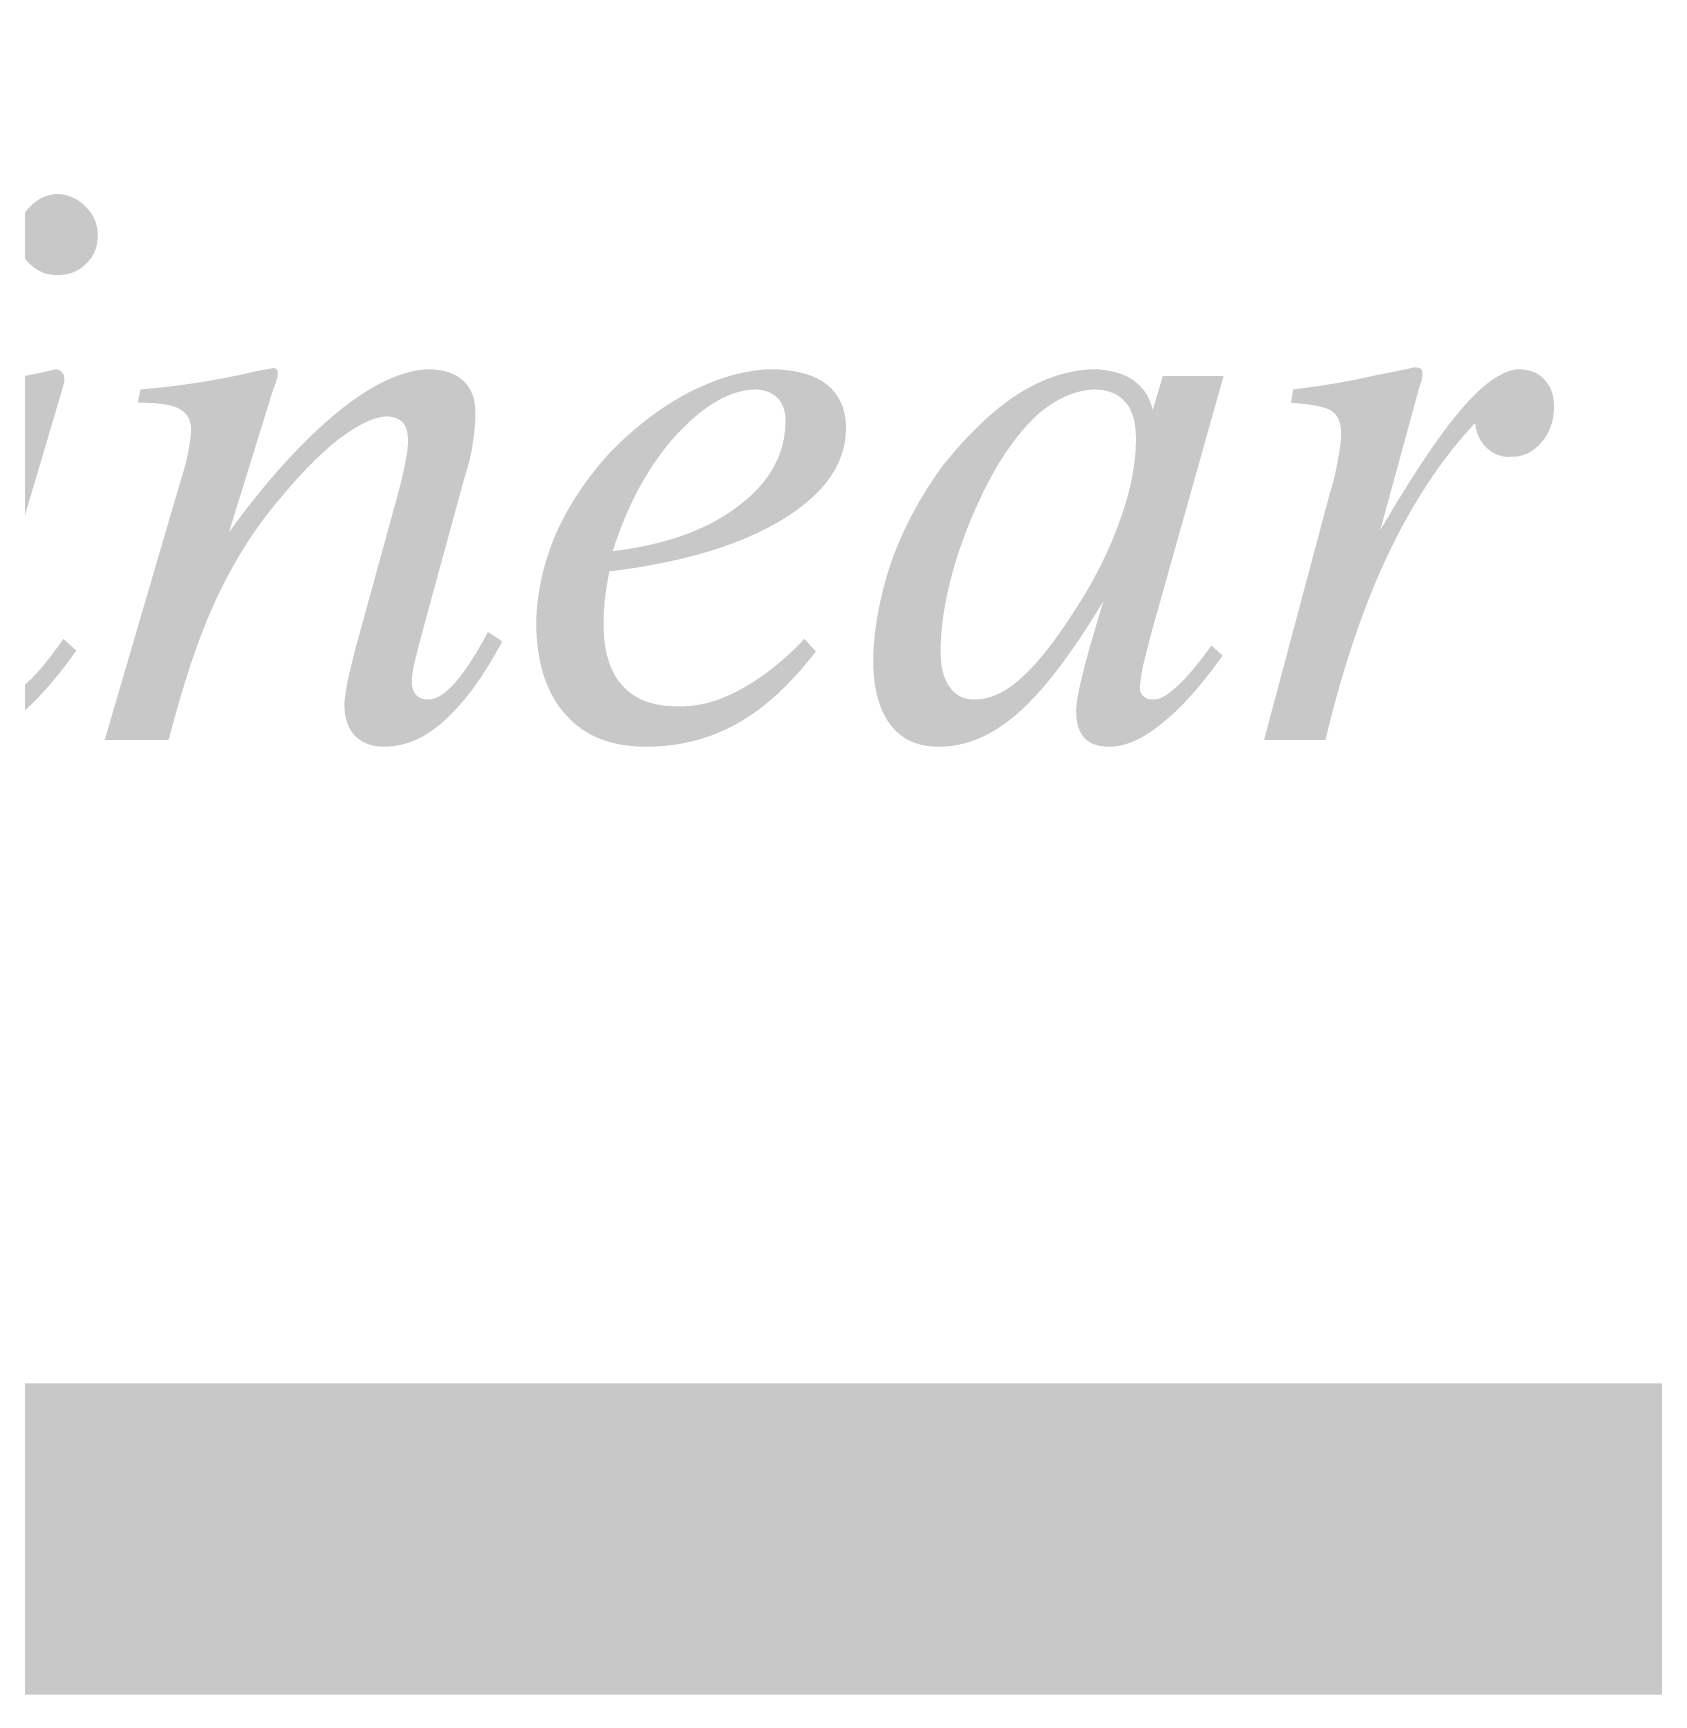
# Model space of a CAD drawing. Header units: millimetres. Extents: x 5685 to 6068, y -313 to -41.
# Drawn here: x 5864.37 to 5870.98, y -313.18 to -306.41 of the extents above; entities that cross this region are included whole.
import ezdxf

# ---------------------------------------------------------------- set-up
doc = ezdxf.new("R2010")
doc.units = ezdxf.units.MM
doc.header["$LTSCALE"] = 10
doc.layers.get('0').update_dxf_attribs({"linetype": 'CONTINUOUS'})

# ---------------------------------------------------------------- blocks, each defined once
blk = doc.blocks.new('PMI')
h = blk.add_hatch(color=4)
edge = h.paths.add_edge_path()
edge.add_spline(control_points=[(46.997, -36.733), (47.083, -36.652), (47.122, -36.55), (47.122, -36.312), (47.083, -36.214), (46.992, -36.123)], knot_values=[0, 0, 0, 0, 0.525773, 0.525773, 1, 1, 1, 1], degree=3, periodic=0)
edge.add_spline(control_points=[(46.992, -36.123), (46.909, -36.037), (46.804, -35.993), (46.689, -35.988)], knot_values=[0, 0, 0, 0, 1, 1, 1, 1], degree=3, periodic=0)
edge.add_spline(control_points=[(46.689, -35.988), (46.581, -35.993), (46.485, -36.037), (46.397, -36.128)], knot_values=[0, 0, 0, 0, 1, 1, 1, 1], degree=3, periodic=0)
edge.add_spline(control_points=[(46.397, -36.128), (46.306, -36.219), (46.262, -36.317), (46.262, -36.545), (46.306, -36.648), (46.392, -36.728)], knot_values=[0, 0, 0, 0, 0.473118, 0.473118, 1, 1, 1, 1], degree=3, periodic=0)
edge.add_spline(control_points=[(46.392, -36.728), (46.478, -36.814), (46.576, -36.856), (46.689, -36.851)], knot_values=[0, 0, 0, 0, 1, 1, 1, 1], degree=3, periodic=0)
edge.add_spline(control_points=[(46.689, -36.851), (46.814, -36.856), (46.916, -36.814), (46.997, -36.733)], knot_values=[0, 0, 0, 0, 1, 1, 1, 1], degree=3, periodic=0)
h = blk.add_hatch(color=4)
edge = h.paths.add_edge_path()
edge.add_spline(control_points=[(46.733, -38.106), (46.742, -38.076), (46.75, -38.049), (46.755, -38.022)], knot_values=[0, 0, 0, 0, 1, 1, 1, 1], degree=3, periodic=0)
edge.add_spline(control_points=[(46.755, -38.022), (46.765, -38.003), (46.765, -37.981), (46.765, -37.932), (46.76, -37.91), (46.742, -37.888)], knot_values=[0, 0, 0, 0, 0.45, 0.45, 1, 1, 1, 1], degree=3, periodic=0)
edge.add_spline(control_points=[(46.742, -37.888), (46.725, -37.868), (46.701, -37.861), (46.671, -37.856)], knot_values=[0, 0, 0, 0, 1, 1, 1, 1], degree=3, periodic=0)
edge.add_spline(control_points=[(46.671, -37.856), (46.662, -37.861), (46.62, -37.868), (46.539, -37.888)], knot_values=[0, 0, 0, 0, 1, 1, 1, 1], degree=3, periodic=0)
edge.add_spline(control_points=[(46.539, -37.888), (46.164, -37.968), (45.767, -38.03), (45.365, -38.071)], knot_values=[0, 0, 0, 0, 1, 1, 1, 1], degree=3, periodic=0)
edge.add_spline(control_points=[(45.365, -38.071), (45.355, -38.119), (45.344, -38.166), (45.333, -38.213)], knot_values=[0, 0, 0, 0, 1, 1, 1, 1], degree=3, periodic=0)
edge.add_spline(control_points=[(45.333, -38.213), (45.539, -38.218), (45.689, -38.24), (45.767, -38.287)], knot_values=[0, 0, 0, 0, 1, 1, 1, 1], degree=3, periodic=0)
edge.add_spline(control_points=[(45.767, -38.287), (45.848, -38.331), (45.89, -38.407), (45.89, -38.557), (45.873, -38.65), (45.831, -38.784)], knot_values=[0, 0, 0, 0, 0.655738, 0.655738, 1, 1, 1, 1], degree=3, periodic=0)
edge.add_spline(control_points=[(45.831, -38.784), (45.829, -38.788), (45.828, -38.791), (45.826, -38.794)], knot_values=[0, 0, 0, 0, 1, 1, 1, 1], degree=3, periodic=0)
edge.add_spline(control_points=[(45.826, -38.794), (45.638, -39.43), (45.45, -40.065), (45.262, -40.701)], knot_values=[0, 0, 0, 0, 1, 1, 1, 1], degree=3, periodic=0)
edge.add_spline(control_points=[(45.262, -40.701), (45.208, -40.897), (45.167, -41.046), (45.145, -41.149)], knot_values=[0, 0, 0, 0, 1, 1, 1, 1], degree=3, periodic=0)
edge.add_spline(control_points=[(45.145, -41.149), (45.128, -41.257), (45.113, -41.345), (45.113, -41.571), (45.15, -41.688), (45.292, -41.84), (45.397, -41.877), (45.738, -41.877), (45.956, -41.796), (46.186, -41.62)], knot_values=[0, 0, 0, 0, 0.11924, 0.11924, 0.365671, 0.365671, 0.612101, 0.612101, 1, 1, 1, 1], degree=3, periodic=0)
edge.add_spline(control_points=[(46.186, -41.62), (46.419, -41.451), (46.652, -41.193), (46.894, -40.853)], knot_values=[0, 0, 0, 0, 1, 1, 1, 1], degree=3, periodic=0)
edge.add_spline(control_points=[(46.894, -40.853), (46.848, -40.811), (46.801, -40.769), (46.755, -40.728)], knot_values=[0, 0, 0, 0, 1, 1, 1, 1], degree=3, periodic=0)
edge.add_spline(control_points=[(46.755, -40.728), (46.613, -40.934), (46.483, -41.095), (46.355, -41.208)], knot_values=[0, 0, 0, 0, 1, 1, 1, 1], degree=3, periodic=0)
edge.add_spline(control_points=[(46.355, -41.208), (46.23, -41.323), (46.127, -41.377), (46.047, -41.372)], knot_values=[0, 0, 0, 0, 1, 1, 1, 1], degree=3, periodic=0)
edge.add_spline(control_points=[(46.047, -41.372), (45.993, -41.377), (45.953, -41.36), (45.922, -41.316)], knot_values=[0, 0, 0, 0, 1, 1, 1, 1], degree=3, periodic=0)
edge.add_spline(control_points=[(45.922, -41.316), (45.89, -41.274), (45.873, -41.213), (45.873, -41.1), (45.88, -41.054), (45.89, -41)], knot_values=[0, 0, 0, 0, 0.76087, 0.76087, 1, 1, 1, 1], degree=3, periodic=0)
edge.add_spline(control_points=[(45.89, -41), (45.902, -40.948), (45.922, -40.88), (45.939, -40.794)], knot_values=[0, 0, 0, 0, 1, 1, 1, 1], degree=3, periodic=0)
edge.add_spline(control_points=[(45.939, -40.794), (46.203, -39.898), (46.468, -39.002), (46.733, -38.106)], knot_values=[0, 0, 0, 0, 1, 1, 1, 1], degree=3, periodic=0)
h = blk.add_hatch(color=4)
edge = h.paths.add_edge_path()
edge.add_spline(control_points=[(51.117, -38.64), (51.134, -38.525), (51.144, -38.417), (51.144, -38.174), (51.104, -38.062), (50.933, -37.9), (50.813, -37.861), (50.656, -37.856)], knot_values=[0, 0, 0, 0, 0.253165, 0.253165, 0.626582, 0.626582, 1, 1, 1, 1], degree=3, periodic=0)
edge.add_spline(control_points=[(50.656, -37.856), (50.377, -37.861), (50.046, -38.01), (49.313, -38.61), (48.923, -39.034), (48.519, -39.593)], knot_values=[0, 0, 0, 0, 0.498368, 0.498368, 1, 1, 1, 1], degree=3, periodic=0)
edge.add_spline(control_points=[(48.519, -39.593), (48.676, -39.086), (48.833, -38.579), (48.99, -38.071)], knot_values=[0, 0, 0, 0, 1, 1, 1, 1], degree=3, periodic=0)
edge.add_spline(control_points=[(48.99, -38.071), (49.009, -38.027), (49.021, -37.995), (49.026, -37.968)], knot_values=[0, 0, 0, 0, 1, 1, 1, 1], degree=3, periodic=0)
edge.add_spline(control_points=[(49.026, -37.968), (49.034, -37.949), (49.039, -37.932), (49.039, -37.892), (49.039, -37.873), (49.031, -37.861)], knot_values=[0, 0, 0, 0, 0.3125, 0.3125, 1, 1, 1, 1], degree=3, periodic=0)
edge.add_spline(control_points=[(49.031, -37.861), (49.021, -37.851), (49.009, -37.846), (48.99, -37.841)], knot_values=[0, 0, 0, 0, 1, 1, 1, 1], degree=3, periodic=0)
edge.add_spline(control_points=[(48.99, -37.841), (48.982, -37.846), (48.931, -37.856), (48.848, -37.868)], knot_values=[0, 0, 0, 0, 1, 1, 1, 1], degree=3, periodic=0)
edge.add_spline(control_points=[(48.848, -37.868), (48.433, -37.968), (48.007, -38.035), (47.576, -38.071)], knot_values=[0, 0, 0, 0, 1, 1, 1, 1], degree=3, periodic=0)
edge.add_spline(control_points=[(47.576, -38.071), (47.567, -38.119), (47.558, -38.166), (47.549, -38.213)], knot_values=[0, 0, 0, 0, 1, 1, 1, 1], degree=3, periodic=0)
edge.add_spline(control_points=[(47.549, -38.213), (47.573, -38.213), (47.598, -38.213), (47.622, -38.213)], knot_values=[0, 0, 0, 0, 1, 1, 1, 1], degree=3, periodic=0)
edge.add_spline(control_points=[(47.622, -38.213), (47.806, -38.218), (47.936, -38.24), (48.007, -38.287)], knot_values=[0, 0, 0, 0, 1, 1, 1, 1], degree=3, periodic=0)
edge.add_spline(control_points=[(48.007, -38.287), (48.078, -38.331), (48.115, -38.402), (48.115, -38.557), (48.105, -38.633), (48.088, -38.721)], knot_values=[0, 0, 0, 0, 0.619048, 0.619048, 1, 1, 1, 1], degree=3, periodic=0)
edge.add_spline(control_points=[(48.088, -38.721), (48.071, -38.816), (48.044, -38.919), (48.007, -39.034)], knot_values=[0, 0, 0, 0, 1, 1, 1, 1], degree=3, periodic=0)
edge.add_spline(control_points=[(48.007, -39.034), (47.737, -39.957), (47.466, -40.88), (47.196, -41.804)], knot_values=[0, 0, 0, 0, 1, 1, 1, 1], degree=3, periodic=0)
edge.add_spline(control_points=[(47.196, -41.804), (47.423, -41.804), (47.65, -41.804), (47.877, -41.804)], knot_values=[0, 0, 0, 0, 1, 1, 1, 1], degree=3, periodic=0)
edge.add_spline(control_points=[(47.877, -41.804), (48.034, -41.203), (48.194, -40.717), (48.536, -39.973), (48.74, -39.631), (49.232, -39.022), (49.46, -38.784), (49.673, -38.613)], knot_values=[0, 0, 0, 0, 0.337317, 0.337317, 0.66655, 0.66655, 1, 1, 1, 1], degree=3, periodic=0)
edge.add_spline(control_points=[(49.673, -38.613), (49.887, -38.449), (50.063, -38.363), (50.203, -38.358)], knot_values=[0, 0, 0, 0, 1, 1, 1, 1], degree=3, periodic=0)
edge.add_spline(control_points=[(50.203, -38.358), (50.279, -38.363), (50.337, -38.385), (50.372, -38.424)], knot_values=[0, 0, 0, 0, 1, 1, 1, 1], degree=3, periodic=0)
edge.add_spline(control_points=[(50.372, -38.424), (50.409, -38.471), (50.426, -38.532), (50.426, -38.682), (50.416, -38.753), (50.382, -38.931), (50.355, -39.054), (50.163, -39.751), (50.014, -40.296), (49.864, -40.84)], knot_values=[0, 0, 0, 0, 0.219979, 0.219979, 0.362669, 0.362669, 0.501637, 0.501637, 1, 1, 1, 1], degree=3, periodic=0)
edge.add_spline(control_points=[(49.864, -40.84), (49.83, -40.983), (49.798, -41.105), (49.779, -41.198)], knot_values=[0, 0, 0, 0, 1, 1, 1, 1], degree=3, periodic=0)
edge.add_spline(control_points=[(49.779, -41.198), (49.762, -41.296), (49.749, -41.372), (49.749, -41.576), (49.789, -41.683), (49.86, -41.759)], knot_values=[0, 0, 0, 0, 0.289157, 0.289157, 1, 1, 1, 1], degree=3, periodic=0)
edge.add_spline(control_points=[(49.86, -41.759), (49.938, -41.84), (50.041, -41.877), (50.389, -41.877), (50.602, -41.791), (50.808, -41.603)], knot_values=[0, 0, 0, 0, 0.373239, 0.373239, 1, 1, 1, 1], degree=3, periodic=0)
edge.add_spline(control_points=[(50.808, -41.603), (51.014, -41.424), (51.225, -41.139), (51.43, -40.755)], knot_values=[0, 0, 0, 0, 1, 1, 1, 1], degree=3, periodic=0)
edge.add_spline(control_points=[(51.43, -40.755), (51.38, -40.721), (51.329, -40.688), (51.278, -40.654)], knot_values=[0, 0, 0, 0, 1, 1, 1, 1], degree=3, periodic=0)
edge.add_spline(control_points=[(51.278, -40.654), (51.144, -40.907), (51.024, -41.085), (50.921, -41.203)], knot_values=[0, 0, 0, 0, 1, 1, 1, 1], degree=3, periodic=0)
edge.add_spline(control_points=[(50.921, -41.203), (50.815, -41.318), (50.722, -41.377), (50.641, -41.372)], knot_values=[0, 0, 0, 0, 1, 1, 1, 1], degree=3, periodic=0)
edge.add_spline(control_points=[(50.641, -41.372), (50.587, -41.377), (50.543, -41.36), (50.511, -41.323)], knot_values=[0, 0, 0, 0, 1, 1, 1, 1], degree=3, periodic=0)
edge.add_spline(control_points=[(50.511, -41.323), (50.484, -41.294), (50.467, -41.242), (50.467, -41.135), (50.475, -41.078), (50.489, -41.005)], knot_values=[0, 0, 0, 0, 0.613636, 0.613636, 1, 1, 1, 1], degree=3, periodic=0)
edge.add_spline(control_points=[(50.489, -41.005), (50.507, -40.938), (50.533, -40.831), (50.57, -40.686)], knot_values=[0, 0, 0, 0, 1, 1, 1, 1], degree=3, periodic=0)
edge.add_spline(control_points=[(50.57, -40.686), (50.722, -40.13), (50.874, -39.574), (51.026, -39.017)], knot_values=[0, 0, 0, 0, 1, 1, 1, 1], degree=3, periodic=0)
edge.add_spline(control_points=[(51.026, -39.017), (51.068, -38.887), (51.1, -38.762), (51.117, -38.64)], knot_values=[0, 0, 0, 0, 1, 1, 1, 1], degree=3, periodic=0)
h = blk.add_hatch(color=4)
edge = h.paths.add_edge_path()
edge.add_spline(control_points=[(52.57, -40.01), (53.357, -39.914), (53.97, -39.729), (54.868, -39.179), (55.091, -38.856), (55.091, -38.287), (55.025, -38.133), (54.891, -38.022)], knot_values=[0, 0, 0, 0, 0.396417, 0.396417, 0.791868, 0.791868, 1, 1, 1, 1], degree=3, periodic=0)
edge.add_spline(control_points=[(54.891, -38.022), (54.756, -37.914), (54.56, -37.861), (54.302, -37.856)], knot_values=[0, 0, 0, 0, 1, 1, 1, 1], degree=3, periodic=0)
edge.add_spline(control_points=[(54.302, -37.856), (54.028, -37.861), (53.741, -37.941), (53.437, -38.093)], knot_values=[0, 0, 0, 0, 1, 1, 1, 1], degree=3, periodic=0)
edge.add_spline(control_points=[(53.437, -38.093), (53.131, -38.25), (52.849, -38.466), (52.585, -38.735)], knot_values=[0, 0, 0, 0, 1, 1, 1, 1], degree=3, periodic=0)
edge.add_spline(control_points=[(52.585, -38.735), (52.332, -39.01), (52.136, -39.304), (51.996, -39.62)], knot_values=[0, 0, 0, 0, 1, 1, 1, 1], degree=3, periodic=0)
edge.add_spline(control_points=[(51.996, -39.62), (51.862, -39.941), (51.796, -40.257), (51.791, -40.566)], knot_values=[0, 0, 0, 0, 1, 1, 1, 1], degree=3, periodic=0)
edge.add_spline(control_points=[(51.791, -40.566), (51.796, -40.983), (51.898, -41.306), (52.104, -41.534)], knot_values=[0, 0, 0, 0, 1, 1, 1, 1], degree=3, periodic=0)
edge.add_spline(control_points=[(52.104, -41.534), (52.31, -41.769), (52.597, -41.877), (53.31, -41.877), (53.632, -41.797), (54.217, -41.473), (54.501, -41.213), (54.77, -40.862)], knot_values=[0, 0, 0, 0, 0.344514, 0.344514, 0.672844, 0.672844, 1, 1, 1, 1], degree=3, periodic=0)
edge.add_spline(control_points=[(54.77, -40.862), (54.73, -40.818), (54.689, -40.773), (54.648, -40.728)], knot_values=[0, 0, 0, 0, 1, 1, 1, 1], degree=3, periodic=0)
edge.add_spline(control_points=[(54.648, -40.728), (54.425, -40.965), (54.195, -41.144), (53.967, -41.267)], knot_values=[0, 0, 0, 0, 1, 1, 1, 1], degree=3, periodic=0)
edge.add_spline(control_points=[(53.967, -41.267), (53.741, -41.392), (53.523, -41.451), (53.315, -41.446)], knot_values=[0, 0, 0, 0, 1, 1, 1, 1], degree=3, periodic=0)
edge.add_spline(control_points=[(53.315, -41.446), (53.045, -41.451), (52.844, -41.377), (52.71, -41.225)], knot_values=[0, 0, 0, 0, 1, 1, 1, 1], degree=3, periodic=0)
edge.add_spline(control_points=[(52.71, -41.225), (52.575, -41.081), (52.509, -40.858), (52.509, -40.497), (52.514, -40.421), (52.521, -40.323)], knot_values=[0, 0, 0, 0, 0.836735, 0.836735, 1, 1, 1, 1], degree=3, periodic=0)
edge.add_spline(control_points=[(52.521, -40.323), (52.531, -40.233), (52.548, -40.125), (52.57, -40.01)], knot_values=[0, 0, 0, 0, 1, 1, 1, 1], degree=3, periodic=0)
edge = h.paths.add_edge_path(flags=16)
edge.add_spline(control_points=[(54.361, -38.16), (54.42, -38.223), (54.447, -38.304), (54.447, -38.757), (54.28, -39.059), (53.95, -39.309)], knot_values=[0, 0, 0, 0, 0.216216, 0.216216, 1, 1, 1, 1], degree=3, periodic=0)
edge.add_spline(control_points=[(53.95, -39.309), (53.616, -39.566), (53.173, -39.725), (52.607, -39.794)], knot_values=[0, 0, 0, 0, 1, 1, 1, 1], degree=3, periodic=0)
edge.add_spline(control_points=[(52.607, -39.794), (52.763, -39.297), (52.989, -38.882), (53.281, -38.559)], knot_values=[0, 0, 0, 0, 1, 1, 1, 1], degree=3, periodic=0)
edge.add_spline(control_points=[(53.281, -38.559), (53.577, -38.238), (53.859, -38.076), (54.128, -38.071)], knot_values=[0, 0, 0, 0, 1, 1, 1, 1], degree=3, periodic=0)
edge.add_spline(control_points=[(54.128, -38.071), (54.226, -38.076), (54.307, -38.106), (54.361, -38.16)], knot_values=[0, 0, 0, 0, 1, 1, 1, 1], degree=3, periodic=0)
h = blk.add_hatch(color=4)
edge = h.paths.add_edge_path()
edge.add_spline(control_points=[(59.113, -37.927), (58.897, -37.927), (58.682, -37.927), (58.466, -37.927)], knot_values=[0, 0, 0, 0, 1, 1, 1, 1], degree=3, periodic=0)
edge.add_spline(control_points=[(58.466, -37.927), (58.43, -38.048), (58.394, -38.17), (58.358, -38.292)], knot_values=[0, 0, 0, 0, 1, 1, 1, 1], degree=3, periodic=0)
edge.add_spline(control_points=[(58.358, -38.292), (58.331, -38.157), (58.26, -38.052), (58.152, -37.973)], knot_values=[0, 0, 0, 0, 1, 1, 1, 1], degree=3, periodic=0)
edge.add_spline(control_points=[(58.152, -37.973), (58.044, -37.9), (57.905, -37.861), (57.736, -37.856)], knot_values=[0, 0, 0, 0, 1, 1, 1, 1], degree=3, periodic=0)
edge.add_spline(control_points=[(57.736, -37.856), (57.466, -37.861), (57.196, -37.949), (56.922, -38.12)], knot_values=[0, 0, 0, 0, 1, 1, 1, 1], degree=3, periodic=0)
edge.add_spline(control_points=[(56.922, -38.12), (56.655, -38.294), (56.39, -38.547), (56.128, -38.875)], knot_values=[0, 0, 0, 0, 1, 1, 1, 1], degree=3, periodic=0)
edge.add_spline(control_points=[(56.128, -38.875), (55.895, -39.189), (55.711, -39.529), (55.577, -39.897)], knot_values=[0, 0, 0, 0, 1, 1, 1, 1], degree=3, periodic=0)
edge.add_spline(control_points=[(55.577, -39.897), (55.452, -40.269), (55.383, -40.63), (55.381, -40.97)], knot_values=[0, 0, 0, 0, 1, 1, 1, 1], degree=3, periodic=0)
edge.add_spline(control_points=[(55.381, -40.97), (55.383, -41.267), (55.447, -41.49), (55.564, -41.642)], knot_values=[0, 0, 0, 0, 1, 1, 1, 1], degree=3, periodic=0)
edge.add_spline(control_points=[(55.564, -41.642), (55.685, -41.804), (55.856, -41.877), (56.366, -41.877), (56.644, -41.763), (57.192, -41.284), (57.498, -40.885), (57.834, -40.323)], knot_values=[0, 0, 0, 0, 0.281404, 0.281404, 0.643209, 0.643209, 1, 1, 1, 1], degree=3, periodic=0)
edge.add_spline(control_points=[(57.834, -40.323), (57.721, -40.691), (57.645, -40.961), (57.606, -41.127)], knot_values=[0, 0, 0, 0, 1, 1, 1, 1], degree=3, periodic=0)
edge.add_spline(control_points=[(57.606, -41.127), (57.564, -41.296), (57.542, -41.419), (57.542, -41.63), (57.574, -41.723), (57.633, -41.786)], knot_values=[0, 0, 0, 0, 0.360465, 0.360465, 1, 1, 1, 1], degree=3, periodic=0)
edge.add_spline(control_points=[(57.633, -41.786), (57.694, -41.85), (57.78, -41.877), (58.064, -41.877), (58.248, -41.799), (58.449, -41.634)], knot_values=[0, 0, 0, 0, 0.396552, 0.396552, 1, 1, 1, 1], degree=3, periodic=0)
edge.add_spline(control_points=[(58.449, -41.634), (58.655, -41.473), (58.87, -41.23), (59.103, -40.907)], knot_values=[0, 0, 0, 0, 1, 1, 1, 1], degree=3, periodic=0)
edge.add_spline(control_points=[(59.103, -40.907), (59.063, -40.871), (59.023, -40.835), (58.983, -40.799)], knot_values=[0, 0, 0, 0, 1, 1, 1, 1], degree=3, periodic=0)
edge.add_spline(control_points=[(58.983, -40.799), (58.831, -41.01), (58.704, -41.159), (58.606, -41.242)], knot_values=[0, 0, 0, 0, 1, 1, 1, 1], degree=3, periodic=0)
edge.add_spline(control_points=[(58.606, -41.242), (58.512, -41.333), (58.432, -41.377), (58.368, -41.372)], knot_values=[0, 0, 0, 0, 1, 1, 1, 1], degree=3, periodic=0)
edge.add_spline(control_points=[(58.368, -41.372), (58.329, -41.377), (58.292, -41.37), (58.265, -41.343)], knot_values=[0, 0, 0, 0, 1, 1, 1, 1], degree=3, periodic=0)
edge.add_spline(control_points=[(58.265, -41.343), (58.238, -41.323), (58.221, -41.294), (58.221, -41.213), (58.233, -41.135), (58.25, -41.036)], knot_values=[0, 0, 0, 0, 0.454545, 0.454545, 1, 1, 1, 1], degree=3, periodic=0)
edge.add_spline(control_points=[(58.25, -41.036), (58.275, -40.938), (58.304, -40.816), (58.341, -40.674)], knot_values=[0, 0, 0, 0, 1, 1, 1, 1], degree=3, periodic=0)
edge.add_spline(control_points=[(58.341, -40.674), (58.598, -39.758), (58.856, -38.842), (59.113, -37.927)], knot_values=[0, 0, 0, 0, 1, 1, 1, 1], degree=3, periodic=0)
edge = h.paths.add_edge_path(flags=16)
edge.add_spline(control_points=[(58.066, -38.206), (58.145, -38.294), (58.179, -38.424), (58.179, -38.856), (58.125, -39.147), (58.01, -39.461)], knot_values=[0, 0, 0, 0, 0.397727, 0.397727, 1, 1, 1, 1], degree=3, periodic=0)
edge.add_spline(control_points=[(58.01, -39.461), (57.897, -39.784), (57.736, -40.108), (57.52, -40.436)], knot_values=[0, 0, 0, 0, 1, 1, 1, 1], degree=3, periodic=0)
edge.add_spline(control_points=[(57.52, -40.436), (57.314, -40.76), (57.124, -40.996), (56.785, -41.301), (56.618, -41.377), (56.461, -41.372)], knot_values=[0, 0, 0, 0, 0.502003, 0.502003, 1, 1, 1, 1], degree=3, periodic=0)
edge.add_spline(control_points=[(56.461, -41.372), (56.349, -41.377), (56.258, -41.333), (56.197, -41.242)], knot_values=[0, 0, 0, 0, 1, 1, 1, 1], degree=3, periodic=0)
edge.add_spline(control_points=[(56.197, -41.242), (56.133, -41.159), (56.099, -41.032), (56.099, -40.598), (56.146, -40.291), (56.344, -39.615), (56.483, -39.287), (56.655, -38.968)], knot_values=[0, 0, 0, 0, 0.234644, 0.234644, 0.61988, 0.61988, 1, 1, 1, 1], degree=3, periodic=0)
edge.add_spline(control_points=[(56.655, -38.968), (56.819, -38.677), (56.996, -38.451), (57.179, -38.299)], knot_values=[0, 0, 0, 0, 1, 1, 1, 1], degree=3, periodic=0)
edge.add_spline(control_points=[(57.179, -38.299), (57.368, -38.152), (57.557, -38.076), (57.745, -38.071)], knot_values=[0, 0, 0, 0, 1, 1, 1, 1], degree=3, periodic=0)
edge.add_spline(control_points=[(57.745, -38.071), (57.888, -38.076), (57.995, -38.12), (58.066, -38.206)], knot_values=[0, 0, 0, 0, 1, 1, 1, 1], degree=3, periodic=0)
h = blk.add_hatch(color=4)
edge = h.paths.add_edge_path()
edge.add_spline(control_points=[(62.497, -38.637), (62.585, -38.537), (62.632, -38.407), (62.632, -38.137), (62.6, -38.039), (62.531, -37.968)], knot_values=[0, 0, 0, 0, 0.563636, 0.563636, 1, 1, 1, 1], degree=3, periodic=0)
edge.add_spline(control_points=[(62.531, -37.968), (62.47, -37.895), (62.379, -37.861), (62.262, -37.856)], knot_values=[0, 0, 0, 0, 1, 1, 1, 1], degree=3, periodic=0)
edge.add_spline(control_points=[(62.262, -37.856), (62.093, -37.861), (61.881, -38.002), (61.397, -38.574), (61.115, -39), (60.782, -39.569)], knot_values=[0, 0, 0, 0, 0.498754, 0.498754, 1, 1, 1, 1], degree=3, periodic=0)
edge.add_spline(control_points=[(60.782, -39.569), (60.922, -39.055), (61.063, -38.541), (61.203, -38.027)], knot_values=[0, 0, 0, 0, 1, 1, 1, 1], degree=3, periodic=0)
edge.add_spline(control_points=[(61.203, -38.027), (61.213, -38.003), (61.223, -37.981), (61.225, -37.959)], knot_values=[0, 0, 0, 0, 1, 1, 1, 1], degree=3, periodic=0)
edge.add_spline(control_points=[(61.225, -37.959), (61.23, -37.941), (61.23, -37.922), (61.23, -37.878), (61.225, -37.861), (61.218, -37.851)], knot_values=[0, 0, 0, 0, 0.388889, 0.388889, 1, 1, 1, 1], degree=3, periodic=0)
edge.add_spline(control_points=[(61.218, -37.851), (61.208, -37.841), (61.181, -37.839), (61.142, -37.834)], knot_values=[0, 0, 0, 0, 1, 1, 1, 1], degree=3, periodic=0)
edge.add_spline(control_points=[(61.142, -37.834), (61.142, -37.839), (61.002, -37.868), (60.723, -37.922)], knot_values=[0, 0, 0, 0, 1, 1, 1, 1], degree=3, periodic=0)
edge.add_spline(control_points=[(60.723, -37.922), (60.446, -37.986), (60.154, -38.035), (59.853, -38.071)], knot_values=[0, 0, 0, 0, 1, 1, 1, 1], degree=3, periodic=0)
edge.add_spline(control_points=[(59.853, -38.071), (59.846, -38.119), (59.838, -38.166), (59.831, -38.213)], knot_values=[0, 0, 0, 0, 1, 1, 1, 1], degree=3, periodic=0)
edge.add_spline(control_points=[(59.831, -38.213), (60.046, -38.228), (60.191, -38.255), (60.262, -38.299)], knot_values=[0, 0, 0, 0, 1, 1, 1, 1], degree=3, periodic=0)
edge.add_spline(control_points=[(60.262, -38.299), (60.333, -38.348), (60.365, -38.429), (60.365, -38.606), (60.355, -38.689), (60.333, -38.802)], knot_values=[0, 0, 0, 0, 0.638889, 0.638889, 1, 1, 1, 1], degree=3, periodic=0)
edge.add_spline(control_points=[(60.333, -38.802), (60.316, -38.919), (60.284, -39.049), (60.24, -39.194)], knot_values=[0, 0, 0, 0, 1, 1, 1, 1], degree=3, periodic=0)
edge.add_spline(control_points=[(60.24, -39.194), (60.008, -40.064), (59.776, -40.934), (59.544, -41.804)], knot_values=[0, 0, 0, 0, 1, 1, 1, 1], degree=3, periodic=0)
edge.add_spline(control_points=[(59.544, -41.804), (59.762, -41.804), (59.98, -41.804), (60.198, -41.804)], knot_values=[0, 0, 0, 0, 1, 1, 1, 1], degree=3, periodic=0)
edge.add_spline(control_points=[(60.198, -41.804), (60.377, -41.054), (60.595, -40.398), (61.127, -39.275), (61.438, -38.806), (61.791, -38.429)], knot_values=[0, 0, 0, 0, 0.502675, 0.502675, 1, 1, 1, 1], degree=3, periodic=0)
edge.add_spline(control_points=[(61.791, -38.429), (61.806, -38.542), (61.845, -38.633), (61.916, -38.694)], knot_values=[0, 0, 0, 0, 1, 1, 1, 1], degree=3, periodic=0)
edge.add_spline(control_points=[(61.916, -38.694), (61.99, -38.762), (62.071, -38.794), (62.169, -38.789)], knot_values=[0, 0, 0, 0, 1, 1, 1, 1], degree=3, periodic=0)
edge.add_spline(control_points=[(62.169, -38.789), (62.294, -38.794), (62.406, -38.743), (62.497, -38.637)], knot_values=[0, 0, 0, 0, 1, 1, 1, 1], degree=3, periodic=0)

msp = doc.modelspace()

# ---------------------------------------------------------------- linework, layer by layer
at = {"const_width": 1.2704}
msp.add_lwpolyline([(5685.5181, -312.5479), (6067.6127, -312.5479), (6067.6127, -41.8568), (5685.5181, -41.8568)], close=True, dxfattribs=at)

# ---------------------------------------------------------------- block references
at = {"xscale": 0.3829224775190596, "yscale": 0.3829224775190596, "zscale": 0.3829224775190596}
msp.add_blockref('PMI', (5846.5926, -293.2802), dxfattribs=at)

doc.saveas('drawing.dxf')
